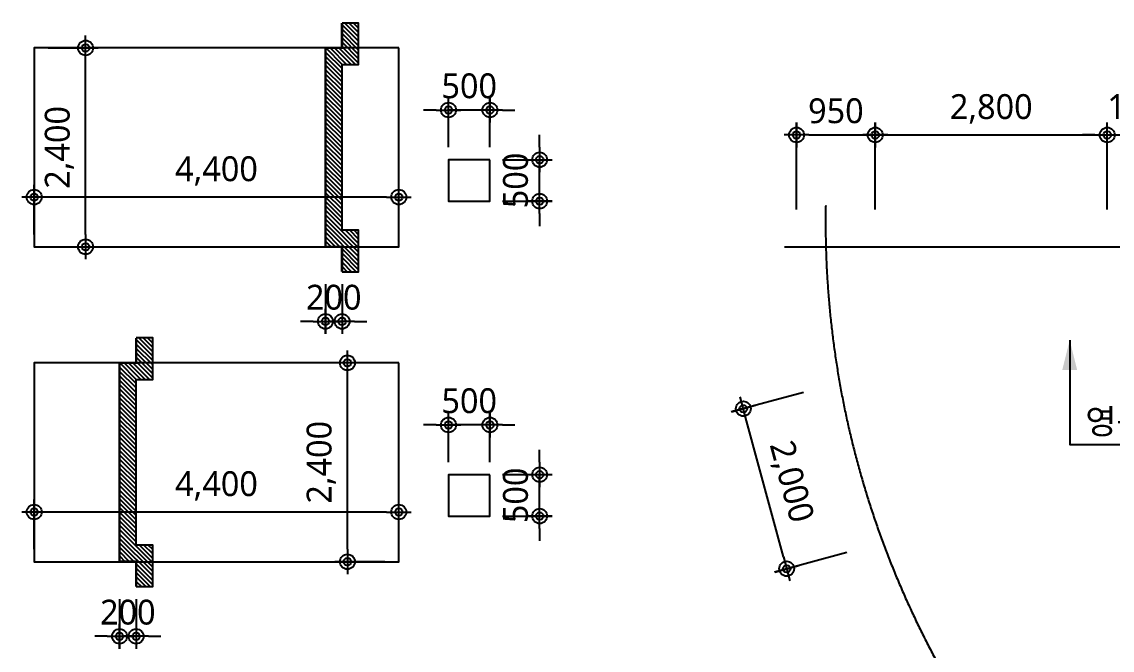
# Model space of a CAD drawing. Header units: millimetres. Extents: x 0 to 244676, y -5263 to 84354.
# Drawn here: x 34900 to 48059, y 29237 to 36819 of the extents above; entities that cross this region are included whole.
import ezdxf
from ezdxf.enums import TextEntityAlignment as Align

# ---------------------------------------------------------------- set-up
doc = ezdxf.new("R2010")
doc.units = ezdxf.units.MM
doc.header["$LTSCALE"] = 100
doc.header["$MEASUREMENT"] = 0
doc.header["$PDSIZE"] = -10
doc.linetypes.add('CEN', pattern=[62, 60, -1, 0, -1])
doc.layers.get('Defpoints').update_dxf_attribs({"color": 171, "linetype": 'CONTINUOUS'})
for name, color, linetype in [('Center(AR)', 30, 'CEN'), ('DIM', 7, 'CONTINUOUS'), ('LED', 7, 'CONTINUOUS'), ('NDIM', 7, 'CONTINUOUS'), ('SYM', 7, 'CONTINUOUS'), ('TEXT(MIN)', 7, 'CONTINUOUS'), ('장비기초', 3, 'CONTINUOUS')]:
    doc.layers.add(name, color=color, linetype=linetype)
doc.styles.add('TE', font='malgun_0.ttf')
doc.styles.add('나눔바른고딕', font='NanumBarunGothic.ttf')
doc.dimstyles.new('BA', dxfattribs={"dimscale": 500, "dimtxt": 3, "dimasz": 1, "dimexe": 1, "dimexo": 5, "dimgap": 0.9, "dimtad": 1, "dimdec": 0, "dimdsep": 46, "dimlunit": 6, "dimtxsty": 'TE', "dimblk": 'DDD', "dimcen": 2.5, "dimclrd": 256, "dimclre": 256, "dimclrt": 3, "dimazin": 2, "dimtfac": 1, "dimtdec": 0, "dimtix": 1, "dimtmove": 2, "dimatfit": 3, "dimldrblk": 'DDD', "dimfxl": 1, "dimtolj": 1, "dimtzin": 0, "dimarcsym": 2})

# ---------------------------------------------------------------- blocks, each defined once
blk = doc.blocks.new('DDD')
at = {"layer": 'DIM', "color": 0}
for p, q in [((0, -1), (0, 1)), ((-1, 0), (1, 0))]:
    blk.add_line(p, q, dxfattribs=at)
for radius in [0.6, 0.3]:
    blk.add_circle((0, 0), radius, dxfattribs=at)
blk = doc.blocks.new('*D115')
at = {"layer": 'Defpoints', "color": 0, "ltscale": 0.4, "transparency": 16777216}
for p in [(48000, 35454), (45200, 34254), (48000, 34254)]:
    blk.add_point(p, dxfattribs=at)
at = {"layer": 'NDIM', "lineweight": -2, "ltscale": 0.4, "transparency": 16777216}
for p, q in [((45200, 34554), (45200, 35604)), ((48000, 34554), (48000, 35604)), ((45350, 35454), (47850, 35454))]:
    blk.add_line(p, q, dxfattribs=at)
at = {"layer": 'NDIM', "lineweight": -2, "ltscale": 0.4, "transparency": 16777216, "xscale": 150, "yscale": 150, "zscale": 150, "rotation": 180}
blk.add_blockref('DDD', (45200, 35454), dxfattribs=at)
at = {"layer": 'NDIM', "lineweight": -2, "ltscale": 0.4, "transparency": 16777216, "xscale": 150, "yscale": 150, "zscale": 150}
blk.add_blockref('DDD', (48000, 35454), dxfattribs=at)
at = {"layer": 'NDIM', "color": 3, "ltscale": 0.4, "transparency": 16777216, "insert": (46600, 35769), "char_height": 300, "attachment_point": 5, "style": 'TE'}
blk.add_mtext('\\A1;2,800', dxfattribs=at)
blk = doc.blocks.new('*D116')
at = {"layer": 'Defpoints', "color": 0, "ltscale": 0.4, "transparency": 16777216}
for p in [(49000, 35454), (48000, 34254), (49000, 34254)]:
    blk.add_point(p, dxfattribs=at)
at = {"layer": 'NDIM', "lineweight": -2, "ltscale": 0.4, "transparency": 16777216}
for p, q in [((48000, 34554), (48000, 35604)), ((49000, 34554), (49000, 35604)), ((47850, 35454), (47700, 35454)), ((48000, 35454), (49000, 35454)), ((49150, 35454), (49300, 35454))]:
    blk.add_line(p, q, dxfattribs=at)
at = {"layer": 'NDIM', "lineweight": -2, "ltscale": 0.4, "transparency": 16777216, "xscale": 150, "yscale": 150, "zscale": 150}
blk.add_blockref('DDD', (48000, 35454), dxfattribs=at)
at = {"layer": 'NDIM', "lineweight": -2, "ltscale": 0.4, "transparency": 16777216, "xscale": 150, "yscale": 150, "zscale": 150, "rotation": 180}
blk.add_blockref('DDD', (49000, 35454), dxfattribs=at)
at = {"layer": 'NDIM', "color": 3, "ltscale": 0.4, "transparency": 16777216, "insert": (48500, 35770), "char_height": 300, "attachment_point": 5, "style": 'TE'}
blk.add_mtext('\\A1;1,000', dxfattribs=at)
blk = doc.blocks.new('*D121')
at = {"layer": 'Defpoints', "color": 0, "ltscale": 0.4, "transparency": 16777216}
for p in [(45200, 35454), (44250, 34254), (45200, 34254)]:
    blk.add_point(p, dxfattribs=at)
at = {"layer": 'NDIM', "lineweight": -2, "ltscale": 0.4, "transparency": 16777216}
for p, q in [((44250, 34554), (44250, 35604)), ((45200, 34554), (45200, 35604)), ((44400, 35454), (45050, 35454))]:
    blk.add_line(p, q, dxfattribs=at)
at = {"layer": 'NDIM', "lineweight": -2, "ltscale": 0.4, "transparency": 16777216, "xscale": 150, "yscale": 150, "zscale": 150, "rotation": 180}
blk.add_blockref('DDD', (44250, 35454), dxfattribs=at)
at = {"layer": 'NDIM', "lineweight": -2, "ltscale": 0.4, "transparency": 16777216, "xscale": 150, "yscale": 150, "zscale": 150}
blk.add_blockref('DDD', (45200, 35454), dxfattribs=at)
at = {"layer": 'NDIM', "color": 3, "ltscale": 0.4, "transparency": 16777216, "insert": (44725, 35744), "char_height": 300, "attachment_point": 5, "style": 'TE'}
blk.add_mtext('\\A1;950', dxfattribs=at)
blk = doc.blocks.new('*D372')
at = {"layer": 'Defpoints', "color": 0, "ltscale": 0.4, "transparency": 16777216}
for p in [(35050, 30904), (35050, 30304), (39450, 30304)]:
    blk.add_point(p, dxfattribs=at)
at = {"layer": 'NDIM', "lineweight": -2, "ltscale": 0.4, "transparency": 16777216}
for p, q in [((35050, 30454), (35050, 31054)), ((39450, 30454), (39450, 31054)), ((39300, 30904), (35200, 30904))]:
    blk.add_line(p, q, dxfattribs=at)
at = {"layer": 'NDIM', "lineweight": -2, "ltscale": 0.4, "transparency": 16777216, "xscale": 150, "yscale": 150, "zscale": 150, "rotation": 180}
blk.add_blockref('DDD', (35050, 30904), dxfattribs=at)
at = {"layer": 'NDIM', "lineweight": -2, "ltscale": 0.4, "transparency": 16777216, "xscale": 150, "yscale": 150, "zscale": 150}
blk.add_blockref('DDD', (39450, 30904), dxfattribs=at)
at = {"layer": 'NDIM', "color": 3, "ltscale": 0.4, "transparency": 16777216, "insert": (37250, 31219), "char_height": 300, "attachment_point": 5, "style": 'TE'}
blk.add_mtext('\\A1;4,400', dxfattribs=at)
blk = doc.blocks.new('*D373')
at = {"layer": 'Defpoints', "color": 0, "ltscale": 0.4, "transparency": 16777216}
for p in [(40050, 31955), (40050, 31355), (40550, 31355)]:
    blk.add_point(p, dxfattribs=at)
at = {"layer": 'NDIM', "lineweight": -2, "ltscale": 0.4, "transparency": 16777216}
for p, q in [((40050, 31505), (40050, 32105)), ((40550, 31505), (40550, 32105)), ((39900, 31955), (39750, 31955)), ((40550, 31955), (40050, 31955)), ((40700, 31955), (40850, 31955))]:
    blk.add_line(p, q, dxfattribs=at)
at = {"layer": 'NDIM', "lineweight": -2, "ltscale": 0.4, "transparency": 16777216, "xscale": 150, "yscale": 150, "zscale": 150}
blk.add_blockref('DDD', (40050, 31955), dxfattribs=at)
at = {"layer": 'NDIM', "lineweight": -2, "ltscale": 0.4, "transparency": 16777216, "xscale": 150, "yscale": 150, "zscale": 150, "rotation": 180}
blk.add_blockref('DDD', (40550, 31955), dxfattribs=at)
at = {"layer": 'NDIM', "color": 3, "ltscale": 0.4, "transparency": 16777216, "insert": (40300, 32245), "char_height": 300, "attachment_point": 5, "style": 'TE'}
blk.add_mtext('\\A1;500', dxfattribs=at)
blk = doc.blocks.new('*D374')
at = {"layer": 'Defpoints', "color": 0, "ltscale": 0.4, "transparency": 16777216}
for p in [(40550, 31355), (41150, 31355), (40550, 30855)]:
    blk.add_point(p, dxfattribs=at)
at = {"layer": 'NDIM', "lineweight": -2, "ltscale": 0.4, "transparency": 16777216}
for p, q in [((41150, 31505), (41150, 31655)), ((40700, 31355), (41300, 31355)), ((41150, 30855), (41150, 31355)), ((40700, 30855), (41300, 30855)), ((41150, 30705), (41150, 30555))]:
    blk.add_line(p, q, dxfattribs=at)
at = {"layer": 'NDIM', "lineweight": -2, "ltscale": 0.4, "transparency": 16777216, "xscale": 150, "yscale": 150, "zscale": 150}
for p, rotation in [((41150, 31355), 270), ((41150, 30855), 90)]:
    blk.add_blockref('DDD', p, dxfattribs=dict(at, rotation=rotation))
at = {"layer": 'NDIM', "color": 3, "ltscale": 0.4, "transparency": 16777216, "insert": (40860, 31105), "char_height": 300, "attachment_point": 5, "rotation": 90, "style": 'TE'}
blk.add_mtext('\\A1;500', dxfattribs=at)
blk = doc.blocks.new('*D375')
at = {"layer": 'Defpoints', "color": 0, "ltscale": 0.4, "transparency": 16777216}
for p in [(36080, 30004), (36280, 30004), (36280, 29404)]:
    blk.add_point(p, dxfattribs=at)
at = {"layer": 'NDIM', "lineweight": -2, "ltscale": 0.4, "transparency": 16777216}
for p, q in [((36080, 29854), (36080, 29254)), ((36280, 29854), (36280, 29254)), ((35930, 29404), (35780, 29404)), ((36080, 29404), (36280, 29404)), ((36430, 29404), (36580, 29404))]:
    blk.add_line(p, q, dxfattribs=at)
at = {"layer": 'NDIM', "lineweight": -2, "ltscale": 0.4, "transparency": 16777216, "xscale": 150, "yscale": 150, "zscale": 150}
blk.add_blockref('DDD', (36080, 29404), dxfattribs=at)
at = {"layer": 'NDIM', "lineweight": -2, "ltscale": 0.4, "transparency": 16777216, "xscale": 150, "yscale": 150, "zscale": 150, "rotation": 180}
blk.add_blockref('DDD', (36280, 29404), dxfattribs=at)
at = {"layer": 'NDIM', "color": 3, "ltscale": 0.4, "transparency": 16777216, "insert": (36180, 29694), "char_height": 300, "attachment_point": 5, "style": 'TE'}
blk.add_mtext('\\A1;200', dxfattribs=at)
blk = doc.blocks.new('*D376')
at = {"layer": 'Defpoints', "color": 0, "ltscale": 0.4, "transparency": 16777216}
for p in [(35070, 36504), (35670, 36504), (35070, 34104)]:
    blk.add_point(p, dxfattribs=at)
at = {"layer": 'NDIM', "lineweight": -2, "ltscale": 0.4, "transparency": 16777216}
for p, q in [((35220, 36504), (35820, 36504)), ((35670, 34254), (35670, 36354)), ((35220, 34104), (35820, 34104))]:
    blk.add_line(p, q, dxfattribs=at)
at = {"layer": 'NDIM', "lineweight": -2, "ltscale": 0.4, "transparency": 16777216, "xscale": 150, "yscale": 150, "zscale": 150}
for p, rotation in [((35670, 36504), 90), ((35670, 34104), 270)]:
    blk.add_blockref('DDD', p, dxfattribs=dict(at, rotation=rotation))
at = {"layer": 'NDIM', "color": 3, "ltscale": 0.4, "transparency": 16777216, "insert": (35355, 35304), "char_height": 300, "attachment_point": 5, "rotation": 90, "style": 'TE'}
blk.add_mtext('\\A1;2,400', dxfattribs=at)
blk = doc.blocks.new('*D377')
at = {"layer": 'Defpoints', "color": 0, "ltscale": 0.4, "transparency": 16777216}
for p in [(35050, 34704), (35050, 34104), (39450, 34104)]:
    blk.add_point(p, dxfattribs=at)
at = {"layer": 'NDIM', "lineweight": -2, "ltscale": 0.4, "transparency": 16777216}
for p, q in [((35050, 34254), (35050, 34854)), ((39450, 34254), (39450, 34854)), ((39300, 34704), (35200, 34704))]:
    blk.add_line(p, q, dxfattribs=at)
at = {"layer": 'NDIM', "lineweight": -2, "ltscale": 0.4, "transparency": 16777216, "xscale": 150, "yscale": 150, "zscale": 150, "rotation": 180}
blk.add_blockref('DDD', (35050, 34704), dxfattribs=at)
at = {"layer": 'NDIM', "lineweight": -2, "ltscale": 0.4, "transparency": 16777216, "xscale": 150, "yscale": 150, "zscale": 150}
blk.add_blockref('DDD', (39450, 34704), dxfattribs=at)
at = {"layer": 'NDIM', "color": 3, "ltscale": 0.4, "transparency": 16777216, "insert": (37250, 35019), "char_height": 300, "attachment_point": 5, "style": 'TE'}
blk.add_mtext('\\A1;4,400', dxfattribs=at)
blk = doc.blocks.new('*D378')
at = {"layer": 'Defpoints', "color": 0, "ltscale": 0.4, "transparency": 16777216}
for p in [(40050, 35755), (40050, 35155), (40550, 35155)]:
    blk.add_point(p, dxfattribs=at)
at = {"layer": 'NDIM', "lineweight": -2, "ltscale": 0.4, "transparency": 16777216}
for p, q in [((40050, 35305), (40050, 35905)), ((40550, 35305), (40550, 35905)), ((39900, 35755), (39750, 35755)), ((40550, 35755), (40050, 35755)), ((40700, 35755), (40850, 35755))]:
    blk.add_line(p, q, dxfattribs=at)
at = {"layer": 'NDIM', "lineweight": -2, "ltscale": 0.4, "transparency": 16777216, "xscale": 150, "yscale": 150, "zscale": 150}
blk.add_blockref('DDD', (40050, 35755), dxfattribs=at)
at = {"layer": 'NDIM', "lineweight": -2, "ltscale": 0.4, "transparency": 16777216, "xscale": 150, "yscale": 150, "zscale": 150, "rotation": 180}
blk.add_blockref('DDD', (40550, 35755), dxfattribs=at)
at = {"layer": 'NDIM', "color": 3, "ltscale": 0.4, "transparency": 16777216, "insert": (40300, 36045), "char_height": 300, "attachment_point": 5, "style": 'TE'}
blk.add_mtext('\\A1;500', dxfattribs=at)
blk = doc.blocks.new('*D379')
at = {"layer": 'Defpoints', "color": 0, "ltscale": 0.4, "transparency": 16777216}
for p in [(40550, 35155), (41150, 35155), (40550, 34655)]:
    blk.add_point(p, dxfattribs=at)
at = {"layer": 'NDIM', "lineweight": -2, "ltscale": 0.4, "transparency": 16777216}
for p, q in [((41150, 35305), (41150, 35455)), ((40700, 35155), (41300, 35155)), ((41150, 34655), (41150, 35155)), ((40700, 34655), (41300, 34655)), ((41150, 34505), (41150, 34355))]:
    blk.add_line(p, q, dxfattribs=at)
at = {"layer": 'NDIM', "lineweight": -2, "ltscale": 0.4, "transparency": 16777216, "xscale": 150, "yscale": 150, "zscale": 150}
for p, rotation in [((41150, 35155), 270), ((41150, 34655), 90)]:
    blk.add_blockref('DDD', p, dxfattribs=dict(at, rotation=rotation))
at = {"layer": 'NDIM', "color": 3, "ltscale": 0.4, "transparency": 16777216, "insert": (40860, 34905), "char_height": 300, "attachment_point": 5, "rotation": 90, "style": 'TE'}
blk.add_mtext('\\A1;500', dxfattribs=at)
blk = doc.blocks.new('*D380')
at = {"layer": 'Defpoints', "color": 0, "ltscale": 0.4, "transparency": 16777216}
for p in [(38565, 33804), (38765, 33804), (38765, 33204)]:
    blk.add_point(p, dxfattribs=at)
at = {"layer": 'NDIM', "lineweight": -2, "ltscale": 0.4, "transparency": 16777216}
for p, q in [((38565, 33654), (38565, 33054)), ((38765, 33654), (38765, 33054)), ((38415, 33204), (38265, 33204)), ((38565, 33204), (38765, 33204)), ((38915, 33204), (39065, 33204))]:
    blk.add_line(p, q, dxfattribs=at)
at = {"layer": 'NDIM', "lineweight": -2, "ltscale": 0.4, "transparency": 16777216, "xscale": 150, "yscale": 150, "zscale": 150}
blk.add_blockref('DDD', (38565, 33204), dxfattribs=at)
at = {"layer": 'NDIM', "lineweight": -2, "ltscale": 0.4, "transparency": 16777216, "xscale": 150, "yscale": 150, "zscale": 150, "rotation": 180}
blk.add_blockref('DDD', (38765, 33204), dxfattribs=at)
at = {"layer": 'NDIM', "color": 3, "ltscale": 0.4, "transparency": 16777216, "insert": (38665, 33494), "char_height": 300, "attachment_point": 5, "style": 'TE'}
blk.add_mtext('\\A1;200', dxfattribs=at)
blk = doc.blocks.new('*D390')
at = {"layer": 'Defpoints', "color": 0, "ltscale": 0.4, "transparency": 16777216}
for p in [(38830, 32704), (39430, 32704), (39430, 30304)]:
    blk.add_point(p, dxfattribs=at)
at = {"layer": 'NDIM', "lineweight": -2, "ltscale": 0.4, "transparency": 16777216}
for p, q in [((39280, 32704), (38680, 32704)), ((38830, 30454), (38830, 32554)), ((39280, 30304), (38680, 30304))]:
    blk.add_line(p, q, dxfattribs=at)
at = {"layer": 'NDIM', "lineweight": -2, "ltscale": 0.4, "transparency": 16777216, "xscale": 150, "yscale": 150, "zscale": 150}
for p, rotation in [((38830, 32704), 90), ((38830, 30304), 270)]:
    blk.add_blockref('DDD', p, dxfattribs=dict(at, rotation=rotation))
at = {"layer": 'NDIM', "color": 3, "ltscale": 0.4, "transparency": 16777216, "insert": (38515, 31504), "char_height": 300, "attachment_point": 5, "rotation": 90, "style": 'TE'}
blk.add_mtext('\\A1;2,400', dxfattribs=at)
blk = doc.blocks.new('*D433')
at = {"layer": 'Defpoints', "color": 0, "ltscale": 0.4, "transparency": 16777216}
for p in [(44625, 32425), (43608, 32150), (45148, 30495)]:
    blk.add_point(p, dxfattribs=at)
at = {"layer": 'NDIM', "lineweight": -2, "ltscale": 0.4, "transparency": 16777216}
for p, q in [((44335, 32347), (43463, 32111)), ((44091, 30364), (43647, 32005)), ((44858, 30417), (43986, 30180))]:
    blk.add_line(p, q, dxfattribs=at)
at = {"layer": 'NDIM', "lineweight": -2, "ltscale": 0.4, "transparency": 16777216, "xscale": 150, "yscale": 150, "zscale": 150}
for p, rotation in [((43608, 32150), 105.1622986205824), ((44131, 30219), 285.1622986205824)]:
    blk.add_blockref('DDD', p, dxfattribs=dict(at, rotation=rotation))
at = {"layer": 'NDIM', "color": 3, "ltscale": 0.4, "transparency": 16777216, "insert": (44173, 31267), "char_height": 300, "attachment_point": 5, "rotation": 285.1623, "style": 'TE'}
blk.add_mtext('\\A1;2,000', dxfattribs=at)

msp = doc.modelspace()

# ---------------------------------------------------------------- hatches: boundary and pattern name
at = {"layer": 'SYM'}
h = msp.add_hatch(dxfattribs=at)
h.set_pattern_fill('ANSI31', color=251, scale=300, angle=270, style=0)
h.set_pattern_definition([(315, (-25185.624, -18112.392), (26.516504, 26.516504), [])])
h.paths.add_polyline_path([(38764.8, 33804.2), (38964.8, 33804.2), (38964.8, 34304.2), (38764.8, 34304.2), (38764.8, 36304.2), (38964.8, 36304.2), (38964.8, 36804.2), (38764.8, 36804.2), (38764.8, 36504.2), (38564.8, 36504.2), (38564.8, 34104.2), (38764.8, 34104.2)])
h = msp.add_hatch(dxfattribs=at)
h.set_pattern_fill('ANSI31', color=251, scale=300, angle=270, style=0)
h.set_pattern_definition([(315, (-27670.677, -21912.392), (26.516504, 26.516504), [])])
h.paths.add_polyline_path([(36279.7, 30004.2), (36479.7, 30004.2), (36479.7, 30504.2), (36279.7, 30504.2), (36279.7, 32504.2), (36479.7, 32504.2), (36479.7, 33004.2), (36279.7, 33004.2), (36279.7, 32704.2), (36079.7, 32704.2), (36079.7, 30304.2), (36279.7, 30304.2)])

# ---------------------------------------------------------------- linework, layer by layer
at = {"layer": 'Center(AR)'}
msp.add_line((44103.9, 34104.2), (67396.1, 34104.2), dxfattribs=at)
msp.add_arc((55750, 34404.2), 11150, 178.97222, 1.02778, dxfattribs=at)
at = {"layer": 'LED'}
msp.add_lwpolyline([(47546.6, 32977.2), (47546.6, 31720.1), (51848.8, 31720.1)], dxfattribs=at)
msp.add_solid([(47546.6, 32977.2), (47456.6, 32617.2), (47636.6, 32617.2)], dxfattribs=at)
at = {"layer": 'SYM', "color": 2, "const_width": 30}
for points in [[(38764.8, 33804.2), (38764.8, 34104.2), (38564.8, 34104.2), (38564.8, 36504.2), (38764.8, 36504.2), (38764.8, 36804.2)], [(36279.7, 30004.2), (36279.7, 30304.2), (36079.7, 30304.2), (36079.7, 32704.2), (36279.7, 32704.2), (36279.7, 33004.2)]]:
    msp.add_lwpolyline(points, dxfattribs=at)
at = {"layer": 'SYM', "color": 251}
for points in [[(38764.8, 33804.2), (38964.8, 33804.2), (38964.8, 34304.2), (38764.8, 34304.2), (38764.8, 36304.2), (38964.8, 36304.2), (38964.8, 36804.2), (38764.8, 36804.2)], [(36279.7, 30004.2), (36479.7, 30004.2), (36479.7, 30504.2), (36279.7, 30504.2), (36279.7, 32504.2), (36479.7, 32504.2), (36479.7, 33004.2), (36279.7, 33004.2)]]:
    msp.add_lwpolyline(points, dxfattribs=at)
at = {"layer": '장비기초', "linetype": 'Continuous'}
for points in [[(39450, 36504.2), (35050.5, 36504.2), (35050.5, 34104.2), (39450, 34104.2)], [(40550, 35154.6), (40050, 35154.6), (40050, 34654.6), (40550, 34654.6)], [(39450, 32704.2), (35050.5, 32704.2), (35050.5, 30304.2), (39450, 30304.2)], [(40550, 31354.6), (40050, 31354.6), (40050, 30854.6), (40550, 30854.6)]]:
    msp.add_lwpolyline(points, close=True, dxfattribs=at)

# ---------------------------------------------------------------- texts
at = {"layer": 'TEXT(MIN)', "style": '나눔바른고딕'}
msp.add_text('영구배수용 집수정-1', height=300, dxfattribs=at).set_placement((51197.2, 31996.8), align=Align.MIDDLE_RIGHT)

# ---------------------------------------------------------------- dimensions: what is measured, and where the dimension line sits
at = {"layer": 'NDIM', "ltscale": 0.4}
for base, p1, p2, angle, override, picture, middle in [((35670.1, 36504.2), (35070.1, 34104.2), (35070.1, 36504.2), 90, {"dimscale": 150, "dimtxt": 2, "dimexo": 1}, '*D376', (35354.9, 35304.2)), ((40050, 35754.6), (40550, 35154.6), (40050, 35154.6), 180, {"dimscale": 150, "dimtxt": 2, "dimexo": 1}, '*D378', (40300, 36044.6)), ((41150, 35154.6), (40550, 34654.6), (40550, 35154.6), 90, {"dimscale": 150, "dimtxt": 2, "dimexo": 1}, '*D379', (40860, 34904.6)), ((35050.459, 34704.2415), (39450.0003, 34104.2415), (35050.459, 34104.2415), 180, {"dimscale": 150, "dimtxt": 2, "dimexo": 1}, '*D377', (37250.2296, 35019.4045)), ((38830.4, 32704.2), (39430.4, 30304.2), (39430.4, 32704.2), 90, {"dimscale": 150, "dimtxt": 2, "dimexo": 1}, '*D390', (38515.2, 31504.2)), ((40050, 31954.6), (40550, 31354.6), (40050, 31354.6), 180, {"dimscale": 150, "dimtxt": 2, "dimexo": 1}, '*D373', (40300, 32244.6)), ((43607.5, 32149.8), (45147.7, 30495.1), (44624.6, 32425.5), 105.1623, {"dimscale": 150, "dimtxt": 2, "dimexo": 2}, '*D433', (44173.3, 31267.1)), ((41150, 31354.6), (40550, 30854.6), (40550, 31354.6), 90, {"dimscale": 150, "dimtxt": 2, "dimexo": 1}, '*D374', (40860, 31104.6)), ((35050.459, 30904.2415), (39450.0003, 30304.2415), (35050.459, 30304.2415), 180, {"dimscale": 150, "dimtxt": 2, "dimexo": 1}, '*D372', (37250.2296, 31219.4045))]:
    dim = msp.add_linear_dim(base=base, p1=p1, p2=p2, angle=angle, dimstyle='BA', override=override, dxfattribs=at)
    dim.commit()
    dim.dimension.update_dxf_attribs({"geometry": picture, "text_midpoint": middle})
for base, p1, p2, override, picture, middle in [((45200, 35454.2), (44250, 34254.2), (45200, 34254.2), {"dimscale": 150, "dimtxt": 2, "dimexo": 2}, '*D121', (44725, 35744.2)), ((48000, 35454.2), (45200, 34254.2), (48000, 34254.2), {"dimscale": 150, "dimtxt": 2, "dimexo": 2}, '*D115', (46600, 35769.4)), ((49000, 35454.2), (48000, 34254.2), (49000, 34254.2), {"dimscale": 150, "dimtxt": 2, "dimexo": 2}, '*D116', (48500, 35770.2)), ((38764.8, 33204.2), (38564.8, 33804.2), (38764.8, 33804.2), {"dimscale": 150, "dimtxt": 2, "dimexo": 1}, '*D380', (38664.8, 33494.2)), ((36279.7, 29404.2), (36079.7, 30004.2), (36279.7, 30004.2), {"dimscale": 150, "dimtxt": 2, "dimexo": 1}, '*D375', (36179.7, 29694.2))]:
    dim = msp.add_linear_dim(base=base, p1=p1, p2=p2, dimstyle='BA', override=override, dxfattribs=at)
    dim.commit()
    dim.dimension.update_dxf_attribs({"geometry": picture, "text_midpoint": middle})

doc.saveas('drawing.dxf')
